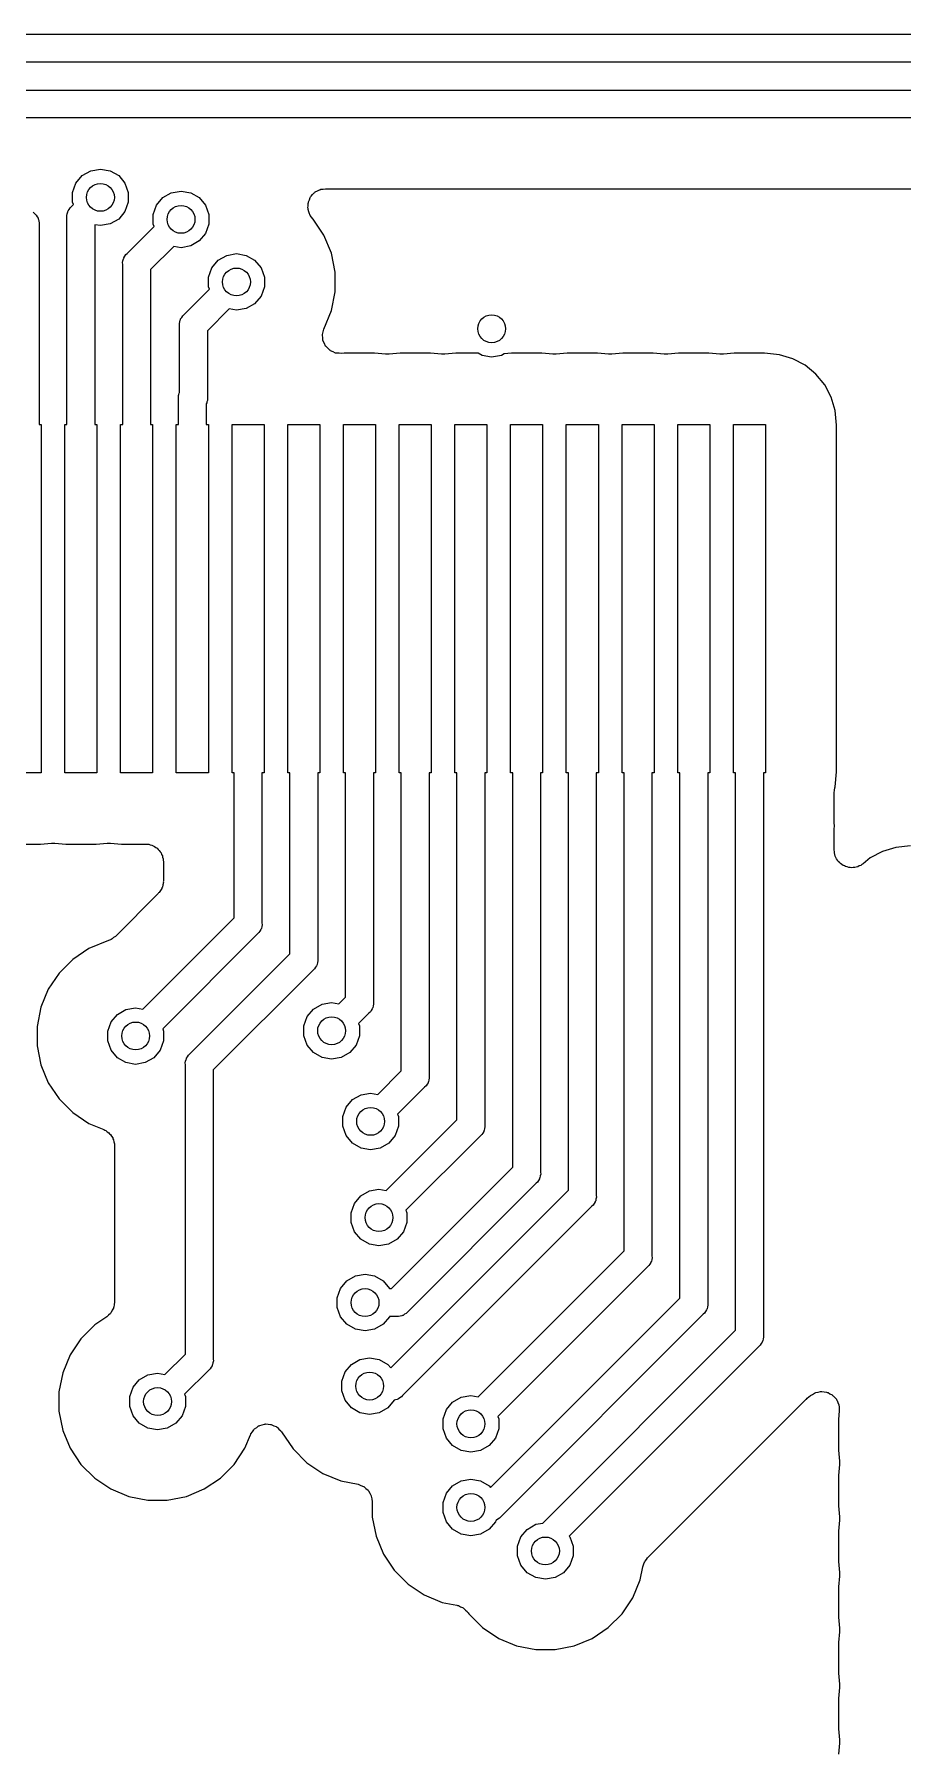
# Model space of a CAD drawing. Extents: x 552.7 to 632.3, y 410.9 to 459.8.
# Drawn here: x 607.05 to 613.28, y 447.3 to 459.6 of the extents above; entities that cross this region are included whole.
import ezdxf

# ---------------------------------------------------------------- set-up
doc = ezdxf.new("R2010")
doc.units = 0
doc.header["$MEASUREMENT"] = 0
doc.layers.add('BLACK', color=7, linetype='CONTINUOUS')

msp = doc.modelspace()

# ---------------------------------------------------------------- linework, layer by layer
at = {"layer": 'BLACK', "linetype": 'CONTINUOUS'}
for p, q in [((604.94, 459.6), (630.676, 459.6)), ((630.639, 459.4), (604.977, 459.4)), ((605.52, 459.2), (630.506, 459.2)), ((630.469, 459), (605.557, 459)), ((607.344, 458.532), (607.389, 458.586)), ((607.389, 458.586), (607.451, 458.621)), ((607.451, 458.621), (607.52, 458.633)), ((607.52, 458.633), (607.589, 458.621)), ((607.589, 458.621), (607.651, 458.586)), ((607.651, 458.586), (607.696, 458.532)), ((607.32, 458.465), (607.344, 458.532)), ((607.32, 458.395), (607.32, 458.465)), ((607.696, 458.532), (607.72, 458.465)), ((607.72, 458.465), (607.72, 458.395)), ((607.968, 458.428), (608.029, 458.463)), ((608.029, 458.463), (608.099, 458.475)), ((608.099, 458.475), (608.168, 458.463)), ((608.168, 458.463), (608.229, 458.428)), ((609.043, 458.45), (609.054, 458.462)), ((609.054, 458.462), (609.059, 458.465)), ((609.059, 458.465), (609.063, 458.469)), ((609.063, 458.469), (609.078, 458.476)), ((609.078, 458.476), (609.092, 458.484)), ((609.092, 458.484), (609.098, 458.485)), ((609.098, 458.485), (609.103, 458.488)), ((609.103, 458.488), (609.119, 458.489)), ((609.119, 458.489), (609.136, 458.492)), ((609.136, 458.492), (630.206, 458.492)), ((607.288, 458.333), (607.296, 458.344)), ((607.296, 458.344), (607.302, 458.355)), ((607.302, 458.355), (607.313, 458.364)), ((607.313, 458.364), (607.326, 458.378)), ((607.326, 458.378), (607.32, 458.395)), ((607.72, 458.395), (607.696, 458.328)), ((607.899, 458.307), (607.923, 458.374)), ((607.923, 458.374), (607.968, 458.428)), ((608.229, 458.428), (608.275, 458.374)), ((608.275, 458.374), (608.299, 458.307)), ((609.009, 458.354), (609.011, 458.37)), ((609.011, 458.349), (609.009, 458.354)), ((609.011, 458.387), (609.013, 458.392)), ((609.011, 458.37), (609.011, 458.387)), ((609.011, 458.343), (609.011, 458.349)), ((609.016, 458.327), (609.011, 458.343)), ((609.013, 458.398), (609.02, 458.413)), ((609.013, 458.392), (609.013, 458.398)), ((609.02, 458.413), (609.026, 458.428)), ((609.026, 458.428), (609.029, 458.433)), ((609.029, 458.433), (609.032, 458.438)), ((609.032, 458.438), (609.043, 458.45)), ((607.036, 458.323), (607.048, 458.311)), ((607.048, 458.311), (607.058, 458.303)), ((607.058, 458.303), (607.065, 458.291)), ((607.065, 458.291), (607.072, 458.28)), ((607.072, 458.28), (607.073, 458.276)), ((607.073, 458.276), (607.076, 458.272)), ((607.076, 458.272), (607.078, 458.259)), ((607.078, 458.259), (607.081, 458.246)), ((607.081, 458.246), (607.08, 458.233)), ((607.08, 458.233), (607.08, 456.801)), ((607.279, 458.299), (607.282, 458.312)), ((607.28, 458.286), (607.279, 458.299)), ((607.28, 457.603), (607.28, 458.286)), ((607.282, 458.312), (607.285, 458.325)), ((607.285, 458.325), (607.287, 458.329)), ((607.287, 458.329), (607.288, 458.333)), ((607.52, 458.227), (607.48, 458.234)), ((607.48, 458.234), (607.48, 456.801)), ((607.589, 458.239), (607.52, 458.227)), ((607.651, 458.274), (607.589, 458.239)), ((607.696, 458.328), (607.651, 458.274)), ((607.713, 458.027), (607.905, 458.22)), ((607.899, 458.237), (607.899, 458.307)), ((607.905, 458.22), (607.899, 458.237)), ((608.299, 458.237), (608.275, 458.171)), ((608.299, 458.307), (608.299, 458.237)), ((609.021, 458.311), (609.016, 458.327)), ((609.024, 458.307), (609.021, 458.311)), ((609.026, 458.301), (609.024, 458.307)), ((609.036, 458.289), (609.026, 458.301)), ((609.046, 458.275), (609.036, 458.289)), ((609.047, 458.274), (609.046, 458.275)), ((609.124, 458.158), (609.047, 458.274)), ((608.229, 458.117), (608.168, 458.081)), ((608.275, 458.171), (608.229, 458.117)), ((609.178, 458.03), (609.124, 458.158)), ((607.679, 457.962), (607.682, 457.975)), ((607.682, 457.975), (607.685, 457.988)), ((607.685, 457.988), (607.687, 457.992)), ((607.687, 457.992), (607.688, 457.996)), ((607.688, 457.996), (607.696, 458.007)), ((607.696, 458.007), (607.702, 458.019)), ((607.702, 458.019), (607.713, 458.027)), ((608.046, 458.078), (607.88, 457.912)), ((608.099, 458.069), (608.046, 458.078)), ((608.168, 458.081), (608.099, 458.069)), ((608.321, 457.925), (608.366, 457.979)), ((608.366, 457.979), (608.427, 458.014)), ((608.427, 458.014), (608.497, 458.026)), ((608.497, 458.026), (608.566, 458.014)), ((608.566, 458.014), (608.627, 457.979)), ((608.627, 457.979), (608.673, 457.925)), ((609.205, 457.893), (609.178, 458.03)), ((607.68, 457.949), (607.679, 457.962)), ((607.68, 457.381), (607.68, 457.949)), ((607.88, 457.912), (607.88, 456.801)), ((608.297, 457.858), (608.321, 457.925)), ((608.297, 457.788), (608.297, 457.858)), ((608.673, 457.925), (608.697, 457.858)), ((608.697, 457.858), (608.697, 457.788)), ((609.205, 457.753), (609.205, 457.893)), ((608.121, 457.589), (608.303, 457.771)), ((608.303, 457.771), (608.297, 457.788)), ((608.673, 457.722), (608.627, 457.667)), ((608.697, 457.788), (608.673, 457.722)), ((609.178, 457.617), (609.205, 457.753)), ((607.28, 457.461), (607.28, 457.603)), ((608.444, 457.629), (608.288, 457.473)), ((608.497, 457.62), (608.444, 457.629)), ((608.566, 457.632), (608.497, 457.62)), ((608.627, 457.667), (608.566, 457.632)), ((609.123, 457.485), (609.178, 457.617)), ((608.087, 457.524), (608.091, 457.536)), ((608.088, 457.51), (608.087, 457.524)), ((608.088, 457.031), (608.088, 457.51)), ((608.091, 457.536), (608.093, 457.549)), ((608.093, 457.549), (608.095, 457.553)), ((608.095, 457.553), (608.096, 457.558)), ((608.096, 457.558), (608.104, 457.569)), ((608.104, 457.569), (608.111, 457.58)), ((608.111, 457.58), (608.121, 457.589)), ((609.119, 457.465), (609.123, 457.485)), ((607.28, 456.992), (607.28, 457.461)), ((607.28, 457.461), (607.28, 457.461)), ((607.68, 457.311), (607.68, 457.381)), ((608.288, 457.473), (608.288, 456.981)), ((609.114, 457.446), (609.119, 457.465)), ((609.114, 457.444), (609.114, 457.446)), ((609.114, 457.442), (609.114, 457.444)), ((609.116, 457.422), (609.114, 457.442)), ((609.118, 457.402), (609.116, 457.422)), ((609.119, 457.4), (609.118, 457.402)), ((609.119, 457.398), (609.119, 457.4)), ((609.129, 457.381), (609.119, 457.398)), ((609.137, 457.362), (609.129, 457.381)), ((609.139, 457.361), (609.137, 457.362)), ((609.14, 457.359), (609.139, 457.361)), ((609.154, 457.346), (609.14, 457.359)), ((607.68, 456.801), (607.68, 457.311)), ((607.68, 457.311), (607.68, 457.311)), ((609.169, 457.332), (609.154, 457.346)), ((609.171, 457.331), (609.169, 457.332)), ((609.172, 457.329), (609.171, 457.331)), ((609.191, 457.322), (609.172, 457.329)), ((609.209, 457.313), (609.191, 457.322)), ((609.211, 457.313), (609.209, 457.313)), ((609.213, 457.312), (609.211, 457.313)), ((609.233, 457.312), (609.213, 457.312)), ((609.253, 457.31), (609.233, 457.312)), ((609.271, 457.312), (609.253, 457.31)), ((609.489, 457.312), (609.271, 457.312)), ((609.568, 457.304), (609.489, 457.312)), ((609.58, 457.305), (609.568, 457.304)), ((609.593, 457.304), (609.58, 457.305)), ((609.671, 457.312), (609.593, 457.304)), ((609.889, 457.312), (609.671, 457.312)), ((609.968, 457.304), (609.889, 457.312)), ((609.98, 457.305), (609.968, 457.304)), ((609.993, 457.304), (609.98, 457.305)), ((610.071, 457.312), (609.993, 457.304)), ((610.232, 457.312), (610.071, 457.312)), ((610.26, 457.296), (610.232, 457.312)), ((610.329, 457.283), (610.26, 457.296)), ((610.399, 457.296), (610.329, 457.283)), ((610.418, 457.307), (610.399, 457.296)), ((610.471, 457.312), (610.418, 457.307)), ((610.689, 457.312), (610.471, 457.312)), ((610.768, 457.304), (610.689, 457.312)), ((610.78, 457.305), (610.768, 457.304)), ((610.793, 457.304), (610.78, 457.305)), ((610.871, 457.312), (610.793, 457.304)), ((611.089, 457.312), (610.871, 457.312)), ((611.168, 457.304), (611.089, 457.312)), ((611.18, 457.305), (611.168, 457.304)), ((611.193, 457.304), (611.18, 457.305)), ((611.271, 457.312), (611.193, 457.304)), ((611.489, 457.312), (611.271, 457.312)), ((611.568, 457.304), (611.489, 457.312)), ((611.58, 457.305), (611.568, 457.304)), ((611.593, 457.304), (611.58, 457.305)), ((611.671, 457.312), (611.593, 457.304)), ((611.889, 457.312), (611.671, 457.312)), ((611.968, 457.304), (611.889, 457.312)), ((611.98, 457.305), (611.968, 457.304)), ((611.993, 457.304), (611.98, 457.305)), ((612.071, 457.312), (611.993, 457.304)), ((612.289, 457.312), (612.071, 457.312)), ((612.395, 457.301), (612.289, 457.312)), ((612.491, 457.272), (612.395, 457.301)), ((612.579, 457.225), (612.491, 457.272)), ((612.656, 457.162), (612.579, 457.225)), ((612.72, 457.084), (612.656, 457.162)), ((607.28, 456.801), (607.28, 456.992)), ((607.28, 456.992), (607.28, 456.992)), ((608.08, 457.008), (608.083, 457.016)), ((608.08, 456.801), (608.08, 457.008)), ((608.083, 457.016), (608.085, 457.025)), ((608.085, 457.025), (608.088, 457.031)), ((612.767, 456.996), (612.72, 457.084)), ((612.796, 456.9), (612.767, 456.996)), ((608.284, 456.955), (608.28, 456.949)), ((608.28, 456.949), (608.28, 456.801)), ((608.285, 456.964), (608.284, 456.955)), ((608.288, 456.972), (608.285, 456.964)), ((608.288, 456.981), (608.288, 456.981)), ((608.288, 456.981), (608.288, 456.972)), ((612.806, 456.795), (612.796, 456.9)), ((607.08, 456.801), (607.095, 456.801)), ((607.095, 456.801), (607.095, 454.301)), ((607.265, 454.301), (607.265, 456.801)), ((607.265, 456.801), (607.28, 456.801)), ((607.48, 456.801), (607.495, 456.801)), ((607.495, 456.801), (607.495, 454.301)), ((607.665, 454.301), (607.665, 456.801)), ((607.665, 456.801), (607.68, 456.801)), ((607.88, 456.801), (607.895, 456.801)), ((607.895, 456.801), (607.895, 454.301)), ((608.065, 454.301), (608.065, 456.801)), ((608.065, 456.801), (608.08, 456.801)), ((608.28, 456.801), (608.295, 456.801)), ((608.295, 456.801), (608.295, 454.301)), ((608.465, 454.301), (608.465, 456.801)), ((608.465, 456.801), (608.695, 456.801)), ((608.695, 456.801), (608.695, 454.301)), ((608.865, 454.301), (608.865, 456.801)), ((608.865, 456.801), (609.095, 456.801)), ((609.095, 456.801), (609.095, 454.301)), ((609.265, 454.301), (609.265, 456.801)), ((609.265, 456.801), (609.495, 456.801)), ((609.495, 456.801), (609.495, 454.301)), ((609.665, 454.301), (609.665, 456.801)), ((609.665, 456.801), (609.895, 456.801)), ((609.895, 456.801), (609.895, 454.301)), ((610.065, 454.301), (610.065, 456.801)), ((610.065, 456.801), (610.295, 456.801)), ((610.295, 456.801), (610.295, 454.301)), ((610.465, 454.301), (610.465, 456.801)), ((610.465, 456.801), (610.695, 456.801)), ((610.695, 456.801), (610.695, 454.301)), ((610.865, 454.301), (610.865, 456.801)), ((610.865, 456.801), (611.095, 456.801)), ((611.095, 456.801), (611.095, 454.301)), ((611.265, 454.301), (611.265, 456.801)), ((611.265, 456.801), (611.495, 456.801)), ((611.495, 456.801), (611.495, 454.301)), ((611.665, 454.301), (611.665, 456.801)), ((611.665, 456.801), (611.895, 456.801)), ((611.895, 456.801), (611.895, 454.301)), ((612.065, 454.301), (612.065, 456.801)), ((612.065, 456.801), (612.295, 456.801)), ((612.295, 456.801), (612.295, 454.301)), ((612.806, 454.307), (612.806, 456.795)), ((607.095, 454.301), (606.865, 454.301)), ((607.495, 454.301), (607.265, 454.301)), ((607.895, 454.301), (607.665, 454.301)), ((608.295, 454.301), (608.065, 454.301)), ((608.48, 454.301), (608.465, 454.301)), ((608.48, 453.261), (608.48, 454.301)), ((608.695, 454.301), (608.68, 454.301)), ((608.68, 454.301), (608.68, 453.224)), ((608.88, 454.301), (608.865, 454.301)), ((608.88, 453.709), (608.88, 454.301)), ((609.095, 454.301), (609.08, 454.301)), ((609.08, 454.301), (609.08, 452.965)), ((609.28, 454.301), (609.265, 454.301)), ((609.28, 453.419), (609.28, 454.301)), ((609.495, 454.301), (609.48, 454.301)), ((609.48, 454.301), (609.48, 452.655)), ((609.68, 454.301), (609.665, 454.301)), ((609.68, 453.679), (609.68, 454.301)), ((609.895, 454.301), (609.88, 454.301)), ((609.88, 454.301), (609.88, 452.125)), ((610.08, 454.301), (610.065, 454.301)), ((610.08, 453.429), (610.08, 454.301)), ((610.295, 454.301), (610.28, 454.301)), ((610.28, 454.301), (610.28, 451.775)), ((610.48, 454.301), (610.465, 454.301)), ((610.48, 453.739), (610.48, 454.301)), ((610.695, 454.301), (610.68, 454.301)), ((610.68, 454.301), (610.68, 451.435)), ((610.88, 454.301), (610.865, 454.301)), ((610.88, 453.699), (610.88, 454.301)), ((611.095, 454.301), (611.08, 454.301)), ((611.08, 454.301), (611.08, 451.269)), ((611.28, 454.301), (611.265, 454.301)), ((611.28, 453.669), (611.28, 454.301)), ((611.495, 454.301), (611.48, 454.301)), ((611.48, 454.301), (611.48, 450.835)), ((611.68, 454.301), (611.665, 454.301)), ((611.68, 454.11), (611.68, 454.301)), ((611.895, 454.301), (611.88, 454.301)), ((611.88, 454.301), (611.88, 450.495)), ((612.08, 454.301), (612.065, 454.301)), ((612.08, 453.924), (612.08, 454.301)), ((612.295, 454.301), (612.28, 454.301)), ((612.28, 454.301), (612.28, 453.933)), ((612.796, 454.201), (612.806, 454.307)), ((612.788, 454.157), (612.791, 454.176)), ((612.788, 453.956), (612.788, 454.157)), ((612.791, 454.176), (612.794, 454.194)), ((612.794, 454.194), (612.796, 454.201)), ((611.68, 450.931), (611.68, 454.11)), ((611.68, 454.11), (611.68, 454.11)), ((612.079, 453.911), (612.08, 453.924)), ((612.08, 453.907), (612.079, 453.911)), ((612.08, 450.766), (612.08, 453.907)), ((612.28, 453.933), (612.281, 453.929)), ((612.281, 453.929), (612.28, 453.915)), ((612.28, 453.915), (612.28, 450.265)), ((612.789, 453.95), (612.788, 453.956)), ((612.788, 453.956), (612.788, 453.956)), ((612.788, 453.956), (612.788, 453.956)), ((612.788, 453.956), (612.788, 453.956)), ((612.789, 453.943), (612.789, 453.95)), ((612.791, 453.92), (612.789, 453.943)), ((612.789, 453.943), (612.789, 453.943)), ((612.789, 453.943), (612.789, 453.943)), ((612.789, 453.896), (612.791, 453.92)), ((606.871, 453.79), (607.089, 453.79)), ((607.089, 453.79), (607.168, 453.797)), ((607.168, 453.797), (607.18, 453.797)), ((607.18, 453.797), (607.193, 453.797)), ((607.193, 453.797), (607.271, 453.79)), ((607.271, 453.79), (607.489, 453.79)), ((607.489, 453.79), (607.568, 453.797)), ((607.568, 453.797), (607.58, 453.797)), ((607.58, 453.797), (607.593, 453.797)), ((607.593, 453.797), (607.671, 453.79)), ((607.671, 453.79), (607.845, 453.79)), ((607.845, 453.79), (607.856, 453.788)), ((607.856, 453.788), (607.867, 453.788)), ((607.867, 453.788), (607.878, 453.784)), ((607.878, 453.784), (607.889, 453.782)), ((612.788, 453.884), (612.789, 453.89)), ((612.788, 453.747), (612.788, 453.884)), ((612.789, 453.89), (612.789, 453.896)), ((607.889, 453.782), (607.898, 453.777)), ((607.898, 453.777), (607.909, 453.773)), ((607.909, 453.773), (607.917, 453.766)), ((607.917, 453.766), (607.927, 453.76)), ((607.927, 453.76), (607.934, 453.752)), ((607.934, 453.752), (607.942, 453.744)), ((607.942, 453.744), (607.948, 453.735)), ((607.948, 453.735), (607.955, 453.726)), ((607.955, 453.726), (607.959, 453.716)), ((607.959, 453.716), (607.965, 453.706)), ((607.965, 453.706), (607.966, 453.695)), ((607.966, 453.695), (607.97, 453.685)), ((607.97, 453.685), (607.97, 453.674)), ((607.97, 453.674), (607.972, 453.663)), ((607.972, 453.663), (607.972, 453.524)), ((608.88, 453.002), (608.88, 453.709)), ((608.88, 453.709), (608.88, 453.709)), ((609.68, 452.162), (609.68, 453.679)), ((609.68, 453.679), (609.68, 453.679)), ((610.48, 451.472), (610.48, 453.739)), ((610.48, 453.739), (610.48, 453.739)), ((610.88, 451.306), (610.88, 453.699)), ((610.88, 453.699), (610.88, 453.699)), ((611.28, 451.199), (611.28, 453.669)), ((611.28, 453.669), (611.28, 453.669)), ((612.79, 453.736), (612.788, 453.747)), ((612.79, 453.726), (612.79, 453.736)), ((612.794, 453.715), (612.79, 453.726)), ((612.796, 453.703), (612.794, 453.715)), ((612.801, 453.694), (612.796, 453.703)), ((612.805, 453.684), (612.801, 453.694)), ((612.812, 453.675), (612.805, 453.684)), ((612.818, 453.665), (612.812, 453.675)), ((612.826, 453.658), (612.818, 453.665)), ((613.047, 453.69), (612.996, 453.649)), ((613.135, 453.737), (613.047, 453.69)), ((613.231, 453.766), (613.135, 453.737)), ((613.336, 453.777), (613.231, 453.766)), ((612.833, 453.65), (612.826, 453.658)), ((612.843, 453.644), (612.833, 453.65)), ((612.852, 453.637), (612.843, 453.644)), ((612.862, 453.633), (612.852, 453.637)), ((612.87, 453.628), (612.862, 453.633)), ((612.882, 453.626), (612.87, 453.628)), ((612.893, 453.622), (612.882, 453.626)), ((612.904, 453.622), (612.893, 453.622)), ((612.914, 453.62), (612.904, 453.622)), ((612.925, 453.622), (612.914, 453.62)), ((612.937, 453.622), (612.925, 453.622)), ((612.947, 453.625), (612.937, 453.622)), ((612.957, 453.627), (612.947, 453.625)), ((612.968, 453.633), (612.957, 453.627)), ((612.979, 453.637), (612.968, 453.633)), ((612.987, 453.643), (612.979, 453.637)), ((612.996, 453.649), (612.987, 453.643)), ((607.935, 453.435), (607.628, 453.127)), ((607.938, 453.439), (607.935, 453.435)), ((607.942, 453.443), (607.938, 453.439)), ((607.951, 453.457), (607.942, 453.443)), ((607.96, 453.471), (607.951, 453.457)), ((607.962, 453.476), (607.96, 453.471)), ((607.965, 453.481), (607.962, 453.476)), ((607.967, 453.497), (607.965, 453.481)), ((607.972, 453.513), (607.967, 453.497)), ((607.972, 453.524), (607.971, 453.519)), ((607.971, 453.519), (607.972, 453.513)), ((609.28, 452.692), (609.28, 453.419)), ((609.28, 453.419), (609.28, 453.419)), ((610.08, 451.812), (610.08, 453.429)), ((610.08, 453.429), (610.08, 453.429)), ((607.825, 452.606), (608.48, 453.261)), ((608.672, 453.177), (608.665, 453.166)), ((608.673, 453.181), (608.672, 453.177)), ((608.676, 453.185), (608.673, 453.181)), ((608.678, 453.198), (608.676, 453.185)), ((608.681, 453.211), (608.678, 453.198)), ((608.68, 453.224), (608.681, 453.211)), ((607.578, 453.098), (607.437, 453.04)), ((607.579, 453.099), (607.578, 453.098)), ((607.592, 453.102), (607.579, 453.099)), ((607.597, 453.106), (607.592, 453.102)), ((607.604, 453.109), (607.597, 453.106)), ((607.615, 453.119), (607.604, 453.109)), ((607.628, 453.127), (607.615, 453.119)), ((608.648, 453.146), (607.967, 452.465)), ((608.658, 453.155), (608.648, 453.146)), ((608.665, 453.166), (608.658, 453.155)), ((607.322, 452.962), (607.223, 452.864)), ((607.437, 453.04), (607.322, 452.962)), ((608.162, 452.284), (608.88, 453.002)), ((609.076, 452.925), (609.073, 452.922)), ((609.078, 452.939), (609.076, 452.925)), ((609.081, 452.951), (609.078, 452.939)), ((609.08, 452.965), (609.081, 452.951)), ((607.223, 452.864), (607.145, 452.748)), ((609.048, 452.886), (608.33, 452.169)), ((609.058, 452.895), (609.048, 452.886)), ((609.065, 452.906), (609.058, 452.895)), ((609.072, 452.917), (609.065, 452.906)), ((609.073, 452.922), (609.072, 452.917)), ((607.145, 452.748), (607.092, 452.619)), ((609.232, 452.644), (609.28, 452.692)), ((607.092, 452.619), (607.065, 452.482)), ((607.597, 452.514), (607.642, 452.568)), ((607.642, 452.568), (607.703, 452.603)), ((607.703, 452.603), (607.773, 452.616)), ((607.773, 452.616), (607.825, 452.606)), ((609.004, 452.552), (609.049, 452.606)), ((609.049, 452.606), (609.111, 452.641)), ((609.111, 452.641), (609.18, 452.653)), ((609.18, 452.653), (609.232, 452.644)), ((609.448, 452.576), (609.374, 452.502)), ((609.458, 452.585), (609.448, 452.576)), ((609.465, 452.596), (609.458, 452.585)), ((609.472, 452.607), (609.465, 452.596)), ((609.473, 452.612), (609.472, 452.607)), ((609.476, 452.615), (609.473, 452.612)), ((609.478, 452.629), (609.476, 452.615)), ((609.481, 452.641), (609.478, 452.629)), ((609.48, 452.655), (609.481, 452.641)), ((607.065, 452.482), (607.065, 452.343)), ((607.573, 452.448), (607.597, 452.514)), ((607.573, 452.377), (607.573, 452.448)), ((607.967, 452.465), (607.973, 452.448)), ((607.973, 452.448), (607.973, 452.377)), ((608.98, 452.485), (609.004, 452.552)), ((608.98, 452.415), (608.98, 452.485)), ((609.374, 452.502), (609.38, 452.485)), ((609.38, 452.485), (609.38, 452.415)), ((607.065, 452.343), (607.092, 452.206)), ((607.597, 452.311), (607.573, 452.377)), ((607.642, 452.257), (607.597, 452.311)), ((607.949, 452.311), (607.903, 452.257)), ((607.973, 452.377), (607.949, 452.311)), ((609.004, 452.348), (608.98, 452.415)), ((609.049, 452.294), (609.004, 452.348)), ((609.356, 452.348), (609.311, 452.294)), ((609.38, 452.415), (609.356, 452.348)), ((607.092, 452.206), (607.145, 452.077)), ((607.703, 452.222), (607.642, 452.257)), ((607.773, 452.209), (607.703, 452.222)), ((607.842, 452.222), (607.773, 452.209)), ((607.903, 452.257), (607.842, 452.222)), ((608.129, 452.219), (608.132, 452.232)), ((608.13, 452.206), (608.129, 452.219)), ((608.13, 450.131), (608.13, 452.206)), ((608.132, 452.232), (608.135, 452.245)), ((608.135, 452.245), (608.137, 452.249)), ((608.137, 452.249), (608.138, 452.253)), ((608.138, 452.253), (608.146, 452.264)), ((608.146, 452.264), (608.152, 452.275)), ((608.152, 452.275), (608.162, 452.284)), ((609.111, 452.259), (609.049, 452.294)), ((609.18, 452.247), (609.111, 452.259)), ((609.249, 452.259), (609.18, 452.247)), ((609.311, 452.294), (609.249, 452.259)), ((607.145, 452.077), (607.223, 451.961)), ((608.33, 452.169), (608.33, 450.094)), ((609.512, 451.994), (609.68, 452.162)), ((609.865, 452.066), (609.858, 452.055)), ((609.872, 452.077), (609.865, 452.066)), ((609.873, 452.082), (609.872, 452.077)), ((609.876, 452.085), (609.873, 452.082)), ((609.878, 452.099), (609.876, 452.085)), ((609.881, 452.111), (609.878, 452.099)), ((609.88, 452.125), (609.881, 452.111)), ((607.223, 451.961), (607.322, 451.863)), ((609.284, 451.902), (609.329, 451.956)), ((609.329, 451.956), (609.391, 451.991)), ((609.391, 451.991), (609.46, 452.003)), ((609.46, 452.003), (609.512, 451.994)), ((609.848, 452.046), (609.654, 451.852)), ((609.858, 452.055), (609.848, 452.046)), ((607.322, 451.863), (607.437, 451.785)), ((609.26, 451.835), (609.284, 451.902)), ((609.26, 451.765), (609.26, 451.835)), ((609.654, 451.852), (609.66, 451.835)), ((609.66, 451.835), (609.66, 451.765)), ((607.437, 451.785), (607.544, 451.741)), ((607.544, 451.741), (607.551, 451.737)), ((607.551, 451.737), (607.558, 451.734)), ((607.558, 451.734), (607.569, 451.725)), ((607.569, 451.725), (607.581, 451.717)), ((607.581, 451.717), (607.586, 451.711)), ((607.586, 451.711), (607.592, 451.705)), ((607.592, 451.705), (607.599, 451.693)), ((607.599, 451.693), (607.608, 451.682)), ((609.284, 451.698), (609.26, 451.765)), ((609.329, 451.644), (609.284, 451.698)), ((609.572, 451.304), (610.08, 451.812)), ((609.636, 451.698), (609.591, 451.644)), ((609.66, 451.765), (609.636, 451.698)), ((610.248, 451.696), (609.714, 451.162)), ((610.258, 451.705), (610.248, 451.696)), ((610.265, 451.716), (610.258, 451.705)), ((610.272, 451.727), (610.265, 451.716)), ((610.273, 451.732), (610.272, 451.727)), ((610.276, 451.735), (610.273, 451.732)), ((610.278, 451.749), (610.276, 451.735)), ((610.281, 451.761), (610.278, 451.749)), ((610.28, 451.775), (610.281, 451.761)), ((607.608, 451.682), (607.61, 451.674)), ((607.61, 451.674), (607.614, 451.667)), ((607.614, 451.667), (607.617, 451.654)), ((607.617, 451.654), (607.621, 451.64)), ((607.621, 451.64), (607.621, 451.632)), ((607.621, 451.632), (607.622, 451.624)), ((607.622, 451.624), (607.622, 450.504)), ((609.391, 451.609), (609.329, 451.644)), ((609.46, 451.597), (609.391, 451.609)), ((609.529, 451.609), (609.46, 451.597)), ((609.591, 451.644), (609.529, 451.609)), ((609.609, 450.6), (610.48, 451.472)), ((610.648, 451.356), (609.724, 450.432)), ((610.658, 451.365), (610.648, 451.356)), ((610.665, 451.376), (610.658, 451.365)), ((610.672, 451.387), (610.665, 451.376)), ((610.673, 451.392), (610.672, 451.387)), ((610.676, 451.395), (610.673, 451.392)), ((610.678, 451.409), (610.676, 451.395)), ((610.681, 451.421), (610.678, 451.409)), ((610.68, 451.435), (610.681, 451.421)), ((609.32, 451.145), (609.344, 451.212)), ((609.344, 451.212), (609.389, 451.266)), ((609.389, 451.266), (609.451, 451.301)), ((609.451, 451.301), (609.52, 451.313)), ((609.52, 451.313), (609.572, 451.304)), ((609.605, 450.031), (610.88, 451.306)), ((611.065, 451.211), (611.058, 451.199)), ((611.072, 451.222), (611.065, 451.211)), ((611.073, 451.226), (611.072, 451.222)), ((611.076, 451.23), (611.073, 451.226)), ((611.078, 451.243), (611.076, 451.23)), ((611.081, 451.256), (611.078, 451.243)), ((611.08, 451.269), (611.081, 451.256)), ((609.32, 451.075), (609.32, 451.145)), ((611.048, 451.191), (609.69, 449.833)), ((609.714, 451.162), (609.72, 451.145)), ((609.72, 451.145), (609.72, 451.075)), ((611.058, 451.199), (611.048, 451.191)), ((611.28, 450.872), (611.28, 451.199)), ((611.28, 451.199), (611.28, 451.199)), ((609.344, 451.008), (609.32, 451.075)), ((609.389, 450.954), (609.344, 451.008)), ((609.696, 451.008), (609.651, 450.954)), ((609.72, 451.075), (609.696, 451.008)), ((609.451, 450.919), (609.389, 450.954)), ((609.52, 450.907), (609.451, 450.919)), ((609.589, 450.919), (609.52, 450.907)), ((609.651, 450.954), (609.589, 450.919)), ((610.232, 449.824), (611.28, 450.872)), ((611.48, 450.835), (611.481, 450.821)), ((611.68, 450.532), (611.68, 450.931)), ((611.68, 450.931), (611.68, 450.931)), ((611.448, 450.756), (610.374, 449.682)), ((611.458, 450.765), (611.448, 450.756)), ((611.465, 450.776), (611.458, 450.765)), ((611.472, 450.787), (611.465, 450.776)), ((611.473, 450.792), (611.472, 450.787)), ((611.476, 450.795), (611.473, 450.792)), ((611.478, 450.809), (611.476, 450.795)), ((611.481, 450.821), (611.478, 450.809)), ((612.08, 450.302), (612.08, 450.766)), ((612.08, 450.766), (612.08, 450.766)), ((609.22, 450.535), (609.244, 450.602)), ((609.244, 450.602), (609.289, 450.656)), ((609.289, 450.656), (609.351, 450.691)), ((609.351, 450.691), (609.42, 450.703)), ((609.42, 450.703), (609.489, 450.691)), ((609.489, 450.691), (609.551, 450.656)), ((609.551, 450.656), (609.596, 450.602)), ((609.596, 450.602), (609.596, 450.6)), ((609.596, 450.6), (609.609, 450.6)), ((607.615, 450.464), (607.614, 450.46)), ((607.617, 450.468), (607.615, 450.464)), ((607.619, 450.486), (607.617, 450.468)), ((607.622, 450.504), (607.619, 450.486)), ((609.22, 450.465), (609.22, 450.535)), ((609.244, 450.398), (609.22, 450.465)), ((610.321, 449.173), (611.68, 450.532)), ((611.878, 450.469), (611.876, 450.455)), ((611.881, 450.481), (611.878, 450.469)), ((611.88, 450.495), (611.881, 450.481)), ((607.479, 450.34), (607.38, 450.241)), ((607.566, 450.398), (607.479, 450.34)), ((607.579, 450.41), (607.566, 450.398)), ((607.592, 450.422), (607.579, 450.41)), ((607.594, 450.426), (607.592, 450.422)), ((607.597, 450.428), (607.594, 450.426)), ((607.605, 450.445), (607.597, 450.428)), ((607.614, 450.46), (607.605, 450.445)), ((609.289, 450.344), (609.244, 450.398)), ((609.351, 450.309), (609.289, 450.344)), ((609.551, 450.344), (609.489, 450.309)), ((609.596, 450.398), (609.551, 450.344)), ((609.646, 450.4), (609.596, 450.4)), ((609.596, 450.4), (609.596, 450.398)), ((609.659, 450.399), (609.646, 450.4)), ((609.672, 450.402), (609.659, 450.399)), ((609.685, 450.405), (609.672, 450.402)), ((609.689, 450.407), (609.685, 450.405)), ((609.693, 450.408), (609.689, 450.407)), ((609.704, 450.416), (609.693, 450.408)), ((609.715, 450.422), (609.704, 450.416)), ((609.724, 450.432), (609.715, 450.422)), ((611.848, 450.416), (610.394, 448.962)), ((611.858, 450.425), (611.848, 450.416)), ((611.865, 450.436), (611.858, 450.425)), ((611.872, 450.447), (611.865, 450.436)), ((611.873, 450.452), (611.872, 450.447)), ((611.876, 450.455), (611.873, 450.452)), ((607.38, 450.241), (607.303, 450.125)), ((609.42, 450.297), (609.351, 450.309)), ((609.489, 450.309), (609.42, 450.297)), ((610.696, 448.918), (612.08, 450.302)), ((612.272, 450.217), (612.265, 450.206)), ((612.273, 450.222), (612.272, 450.217)), ((612.276, 450.225), (612.273, 450.222)), ((612.278, 450.239), (612.276, 450.225)), ((612.281, 450.251), (612.278, 450.239)), ((612.28, 450.265), (612.281, 450.251)), ((607.303, 450.125), (607.249, 449.997)), ((607.982, 449.984), (608.13, 450.131)), ((608.33, 450.094), (608.331, 450.081)), ((609.383, 450.092), (609.453, 450.104)), ((609.453, 450.104), (609.522, 450.092)), ((612.248, 450.186), (610.886, 448.825)), ((612.258, 450.195), (612.248, 450.186)), ((612.265, 450.206), (612.258, 450.195)), ((607.249, 449.997), (607.222, 449.86)), ((607.799, 449.946), (607.861, 449.981)), ((607.861, 449.981), (607.93, 449.993)), ((607.93, 449.993), (607.982, 449.984)), ((608.298, 450.016), (608.124, 449.842)), ((608.308, 450.025), (608.298, 450.016)), ((608.314, 450.036), (608.308, 450.025)), ((608.322, 450.047), (608.314, 450.036)), ((608.323, 450.051), (608.322, 450.047)), ((608.325, 450.055), (608.323, 450.051)), ((608.328, 450.068), (608.325, 450.055)), ((608.331, 450.081), (608.328, 450.068)), ((609.253, 449.936), (609.277, 450.002)), ((609.277, 450.002), (609.322, 450.056)), ((609.322, 450.056), (609.383, 450.092)), ((609.522, 450.092), (609.583, 450.056)), ((609.583, 450.056), (609.605, 450.031)), ((607.222, 449.86), (607.222, 449.72)), ((607.73, 449.825), (607.754, 449.892)), ((607.754, 449.892), (607.799, 449.946)), ((609.253, 449.866), (609.253, 449.936)), ((609.277, 449.799), (609.253, 449.866)), ((612.633, 449.841), (612.647, 449.851)), ((612.647, 449.851), (612.652, 449.852)), ((612.652, 449.852), (612.657, 449.855)), ((612.657, 449.855), (612.673, 449.858)), ((612.673, 449.858), (612.689, 449.862)), ((612.689, 449.862), (612.695, 449.861)), ((612.695, 449.861), (612.7, 449.862)), ((612.7, 449.862), (612.717, 449.859)), ((612.717, 449.859), (612.733, 449.857)), ((612.733, 449.857), (612.738, 449.855)), ((612.738, 449.855), (612.744, 449.854)), ((612.744, 449.854), (612.758, 449.846)), ((607.73, 449.755), (607.73, 449.825)), ((607.754, 449.688), (607.73, 449.755)), ((608.13, 449.755), (608.106, 449.688)), ((608.124, 449.842), (608.13, 449.825)), ((608.13, 449.825), (608.13, 449.755)), ((609.322, 449.745), (609.277, 449.799)), ((609.383, 449.71), (609.322, 449.745)), ((609.583, 449.745), (609.522, 449.71)), ((609.629, 449.799), (609.583, 449.745)), ((609.638, 449.803), (609.629, 449.801)), ((609.629, 449.801), (609.629, 449.799)), ((609.651, 449.805), (609.638, 449.803)), ((609.655, 449.808), (609.651, 449.805)), ((609.66, 449.809), (609.655, 449.808)), ((609.67, 449.816), (609.66, 449.809)), ((609.682, 449.823), (609.67, 449.816)), ((609.69, 449.833), (609.682, 449.823)), ((609.98, 449.665), (610.004, 449.732)), ((610.004, 449.732), (610.049, 449.786)), ((610.049, 449.786), (610.111, 449.821)), ((610.111, 449.821), (610.18, 449.833)), ((610.18, 449.833), (610.232, 449.824)), ((611.449, 448.669), (612.585, 449.805)), ((612.585, 449.805), (612.59, 449.808)), ((612.59, 449.808), (612.594, 449.813)), ((612.594, 449.813), (612.618, 449.833)), ((612.618, 449.833), (612.633, 449.841)), ((612.758, 449.846), (612.773, 449.838)), ((612.773, 449.838), (612.777, 449.834)), ((612.777, 449.834), (612.782, 449.831)), ((612.782, 449.831), (612.792, 449.819)), ((612.792, 449.819), (612.804, 449.807)), ((612.804, 449.807), (612.806, 449.802)), ((612.806, 449.802), (612.81, 449.797)), ((612.81, 449.797), (612.815, 449.782)), ((612.815, 449.782), (612.822, 449.767)), ((612.822, 449.767), (612.822, 449.761)), ((612.822, 449.761), (612.824, 449.756)), ((612.824, 449.756), (612.824, 449.739)), ((612.824, 449.739), (612.825, 449.723)), ((607.222, 449.72), (607.249, 449.583)), ((607.799, 449.634), (607.754, 449.688)), ((607.861, 449.599), (607.799, 449.634)), ((608.061, 449.634), (607.999, 449.599)), ((608.106, 449.688), (608.061, 449.634)), ((608.627, 449.594), (608.642, 449.604)), ((608.642, 449.604), (608.656, 449.615)), ((608.656, 449.615), (608.66, 449.616)), ((608.66, 449.616), (608.664, 449.619)), ((608.664, 449.619), (608.681, 449.623)), ((608.681, 449.623), (608.698, 449.628)), ((608.698, 449.628), (608.702, 449.628)), ((608.702, 449.628), (608.706, 449.629)), ((608.706, 449.629), (608.724, 449.627)), ((608.724, 449.627), (608.742, 449.626)), ((608.742, 449.626), (608.746, 449.625)), ((608.746, 449.625), (608.75, 449.624)), ((608.75, 449.624), (608.766, 449.616)), ((608.766, 449.616), (608.783, 449.61)), ((608.783, 449.61), (608.786, 449.607)), ((608.786, 449.607), (608.79, 449.605)), ((608.79, 449.605), (608.802, 449.592)), ((609.453, 449.698), (609.383, 449.71)), ((609.522, 449.71), (609.453, 449.698)), ((609.98, 449.595), (609.98, 449.665)), ((610.374, 449.682), (610.38, 449.665)), ((610.38, 449.665), (610.38, 449.595)), ((612.825, 449.723), (612.819, 449.66)), ((612.819, 449.66), (612.819, 449.442)), ((607.249, 449.583), (607.303, 449.455)), ((607.93, 449.587), (607.861, 449.599)), ((607.999, 449.599), (607.93, 449.587)), ((608.557, 449.455), (608.597, 449.551)), ((608.597, 449.551), (608.6, 449.555)), ((608.6, 449.555), (608.601, 449.559)), ((608.601, 449.559), (608.611, 449.573)), ((608.611, 449.573), (608.621, 449.588)), ((608.621, 449.588), (608.624, 449.591)), ((608.624, 449.591), (608.627, 449.594)), ((608.802, 449.592), (608.815, 449.58)), ((608.815, 449.58), (608.817, 449.576)), ((608.817, 449.576), (608.82, 449.573)), ((608.82, 449.573), (608.903, 449.45)), ((610.004, 449.528), (609.98, 449.595)), ((610.049, 449.474), (610.004, 449.528)), ((610.356, 449.528), (610.311, 449.474)), ((610.38, 449.595), (610.356, 449.528)), ((607.303, 449.455), (607.38, 449.339)), ((608.48, 449.339), (608.557, 449.455)), ((608.903, 449.45), (609.001, 449.351)), ((610.111, 449.439), (610.049, 449.474)), ((610.18, 449.427), (610.111, 449.439)), ((610.249, 449.439), (610.18, 449.427)), ((610.311, 449.474), (610.249, 449.439)), ((612.819, 449.442), (612.827, 449.363)), ((612.827, 449.363), (612.826, 449.351)), ((607.38, 449.339), (607.479, 449.24)), ((607.479, 449.24), (607.595, 449.163)), ((608.265, 449.163), (608.381, 449.24)), ((608.381, 449.24), (608.48, 449.339)), ((609.001, 449.351), (609.117, 449.273)), ((609.117, 449.273), (609.246, 449.22)), ((610.111, 449.221), (610.18, 449.233)), ((610.18, 449.233), (610.249, 449.221)), ((612.827, 449.338), (612.819, 449.26)), ((612.819, 449.26), (612.819, 449.042)), ((612.826, 449.351), (612.827, 449.338)), ((607.595, 449.163), (607.723, 449.109)), ((608.137, 449.109), (608.265, 449.163)), ((609.246, 449.22), (609.37, 449.196)), ((609.37, 449.196), (609.389, 449.188)), ((609.389, 449.188), (609.409, 449.181)), ((609.409, 449.181), (609.41, 449.18)), ((609.41, 449.18), (609.411, 449.18)), ((609.411, 449.18), (609.426, 449.166)), ((609.426, 449.166), (609.442, 449.153)), ((609.442, 449.153), (609.443, 449.151)), ((609.443, 449.151), (609.444, 449.15)), ((609.444, 449.15), (609.454, 449.132)), ((609.454, 449.132), (609.464, 449.114)), ((609.464, 449.114), (609.465, 449.113)), ((609.465, 449.113), (609.465, 449.112)), ((609.465, 449.112), (609.468, 449.091)), ((609.98, 449.065), (610.004, 449.132)), ((610.004, 449.132), (610.049, 449.186)), ((610.049, 449.186), (610.111, 449.221)), ((610.249, 449.221), (610.311, 449.186)), ((610.311, 449.186), (610.321, 449.173)), ((607.723, 449.109), (607.86, 449.082)), ((607.86, 449.082), (608, 449.082)), ((608, 449.082), (608.137, 449.109)), ((609.468, 449.091), (609.472, 449.071)), ((609.472, 449.071), (609.472, 448.96)), ((609.98, 448.995), (609.98, 449.065)), ((610.004, 448.928), (609.98, 448.995)), ((612.819, 449.042), (612.827, 448.963)), ((609.472, 448.96), (609.499, 448.823)), ((610.049, 448.874), (610.004, 448.928)), ((610.111, 448.839), (610.049, 448.874)), ((610.311, 448.874), (610.249, 448.839)), ((610.356, 448.928), (610.311, 448.874)), ((610.359, 448.937), (610.356, 448.928)), ((610.363, 448.938), (610.359, 448.937)), ((610.374, 448.946), (610.363, 448.938)), ((610.385, 448.952), (610.374, 448.946)), ((610.394, 448.962), (610.385, 448.952)), ((610.539, 448.819), (610.584, 448.873)), ((610.584, 448.873), (610.645, 448.909)), ((610.645, 448.909), (610.696, 448.918)), ((612.827, 448.938), (612.819, 448.86)), ((612.827, 448.963), (612.826, 448.951)), ((612.826, 448.951), (612.827, 448.938)), ((609.499, 448.823), (609.553, 448.695)), ((610.18, 448.827), (610.111, 448.839)), ((610.249, 448.839), (610.18, 448.827)), ((610.515, 448.753), (610.539, 448.819)), ((610.515, 448.682), (610.515, 448.753)), ((610.886, 448.825), (610.891, 448.819)), ((610.891, 448.819), (610.915, 448.753)), ((610.915, 448.753), (610.915, 448.682)), ((612.819, 448.86), (612.819, 448.642)), ((609.553, 448.695), (609.63, 448.579)), ((610.539, 448.616), (610.515, 448.682)), ((610.915, 448.682), (610.891, 448.616)), ((611.414, 448.604), (611.42, 448.618)), ((611.42, 448.618), (611.424, 448.633)), ((611.424, 448.633), (611.428, 448.639)), ((611.428, 448.639), (611.43, 448.645)), ((611.43, 448.645), (611.44, 448.657)), ((611.44, 448.657), (611.449, 448.669)), ((612.819, 448.642), (612.827, 448.563)), ((609.63, 448.579), (609.729, 448.48)), ((610.584, 448.562), (610.539, 448.616)), ((610.645, 448.527), (610.584, 448.562)), ((610.715, 448.515), (610.645, 448.527)), ((610.784, 448.527), (610.715, 448.515)), ((610.845, 448.562), (610.784, 448.527)), ((610.891, 448.616), (610.845, 448.562)), ((611.342, 448.382), (611.396, 448.511)), ((611.396, 448.511), (611.414, 448.604)), ((612.827, 448.538), (612.819, 448.46)), ((612.827, 448.563), (612.826, 448.551)), ((612.826, 448.551), (612.827, 448.538)), ((609.729, 448.48), (609.845, 448.403)), ((609.845, 448.403), (609.973, 448.349)), ((611.265, 448.266), (611.342, 448.382)), ((612.819, 448.46), (612.819, 448.242)), ((609.973, 448.349), (610.079, 448.328)), ((610.079, 448.328), (610.084, 448.326)), ((610.084, 448.326), (610.09, 448.326)), ((610.09, 448.326), (610.105, 448.318)), ((610.105, 448.318), (610.12, 448.312)), ((610.12, 448.312), (610.124, 448.309)), ((610.124, 448.309), (610.129, 448.306)), ((610.129, 448.306), (610.141, 448.294)), ((610.141, 448.294), (610.153, 448.283)), ((610.153, 448.283), (610.156, 448.278)), ((610.156, 448.278), (610.16, 448.274)), ((610.16, 448.274), (610.165, 448.266)), ((610.165, 448.266), (610.264, 448.168)), ((611.166, 448.168), (611.265, 448.266)), ((610.264, 448.168), (610.38, 448.09)), ((611.05, 448.09), (611.166, 448.168)), ((612.819, 448.242), (612.827, 448.163)), ((612.827, 448.138), (612.819, 448.06)), ((612.827, 448.163), (612.826, 448.151)), ((612.826, 448.151), (612.827, 448.138)), ((610.38, 448.09), (610.508, 448.037)), ((610.508, 448.037), (610.645, 448.01)), ((610.645, 448.01), (610.785, 448.01)), ((610.785, 448.01), (610.921, 448.037)), ((610.921, 448.037), (611.05, 448.09)), ((612.819, 448.06), (612.819, 447.842)), ((612.819, 447.842), (612.827, 447.763)), ((612.827, 447.763), (612.826, 447.751)), ((612.827, 447.738), (612.819, 447.66)), ((612.819, 447.66), (612.819, 447.442)), ((612.826, 447.751), (612.827, 447.738)), ((612.819, 447.442), (612.827, 447.363)), ((612.827, 447.338), (612.819, 447.26)), ((612.827, 447.363), (612.826, 447.351)), ((612.826, 447.351), (612.827, 447.338))]:
    msp.add_line(p, q, dxfattribs=at)
at = {"layer": 'BLACK'}
for centre in [(607.52, 458.43), (608.099, 458.272), (608.497, 457.823), (610.329, 457.487), (607.773, 452.413), (609.18, 452.45), (609.46, 451.8), (609.52, 451.11), (609.42, 450.5), (609.453, 449.901), (607.93, 449.79), (610.18, 449.63), (610.18, 449.03), (610.715, 448.718)]:
    msp.add_circle(centre, 0.1, dxfattribs=at)

doc.saveas('drawing.dxf')
